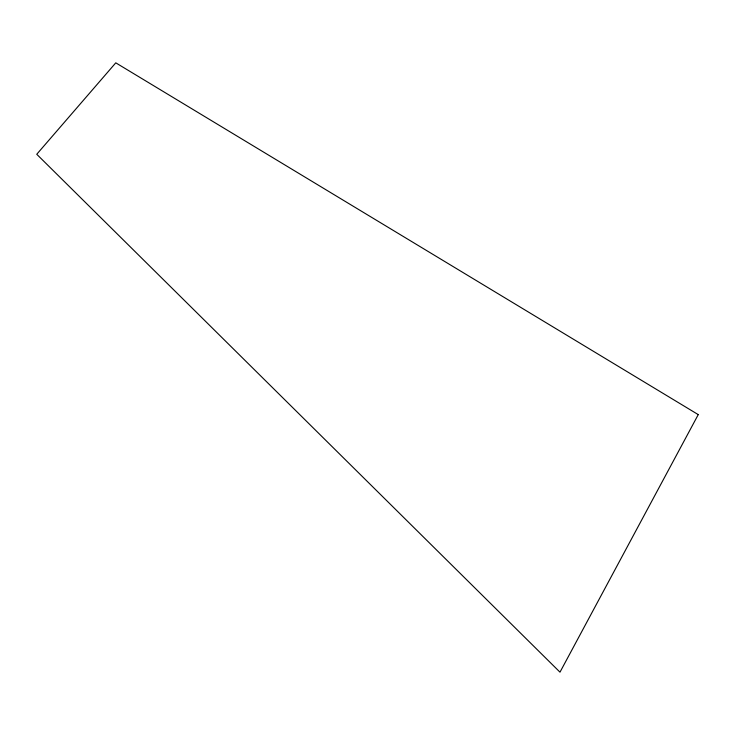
<?xml version="1.0" encoding="UTF-8"?>
<svg xmlns="http://www.w3.org/2000/svg" width="735" height="735" viewBox="0 0 735 735"><rect width="100%" height="100%" fill="white"/><g stroke="black" fill="none" stroke-linecap="round" stroke-linejoin="round"><path stroke-width="1.1" d="M698.25 414.613L559.987 672.167L36.75 154.267L115.781 62.833L698.25 414.613"/></g></svg>
